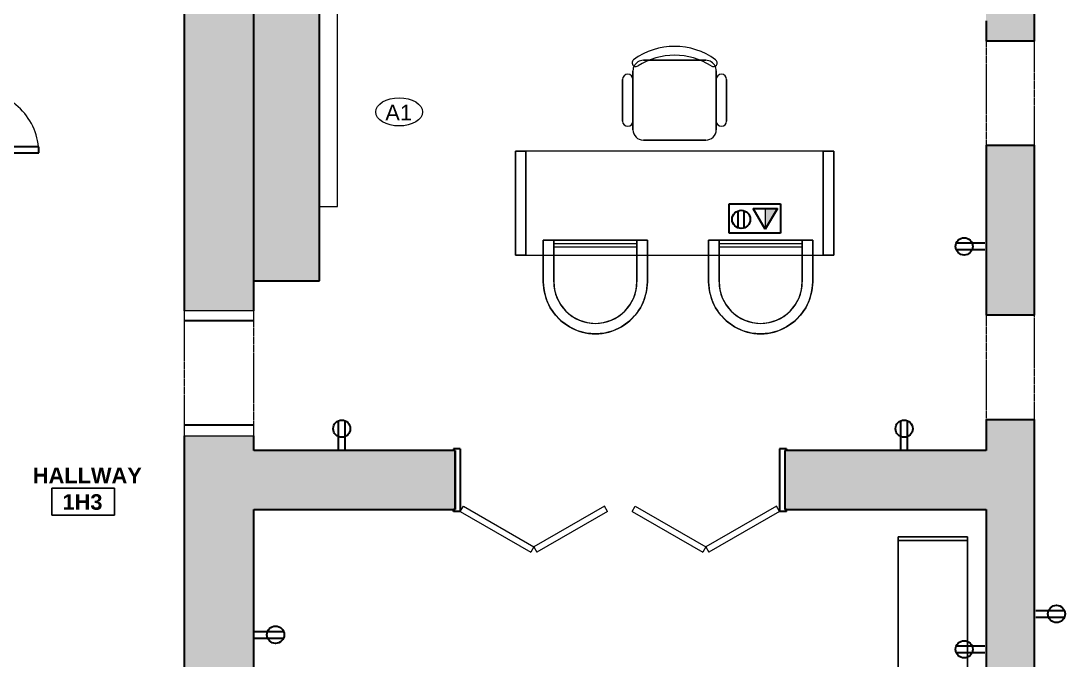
# Model space of a CAD drawing. Header units: inches. Extents: x -4688 to 1542, y -3558 to 978.
# Drawn here: x -637.2 to -336.2, y 275.9 to 460.1 of the extents above; entities that cross this region are included whole.
import ezdxf

# ---------------------------------------------------------------- set-up
doc = ezdxf.new("R2010")
doc.units = ezdxf.units.IN
doc.header["$MEASUREMENT"] = 0
doc.linetypes.add('Overhead', pattern=[0.15625, 0.09375, -0.0625])
for name, color, linetype, lineweight in [('A-ANNO-NOTE', 131, 'Continuous', 40), ('A-AREA-IDEN', 2, 'Continuous', 9), ('A-DETL-GENF', 92, 'Continuous', 18), ('A-DETL-MEDM', 33, 'Continuous', 18), ('A-DOOR', 31, 'Continuous', 18), ('A-DOOR-FRAM', 31, 'Continuous', 30), ('A-WALL', 113, 'Continuous', 18), ('A-WALL-PATT', 111, 'Continuous', 18), ('I-FURN', 30, 'Continuous', 9), ('Q-SPCQ', 91, 'Continuous', 9), ('Q-SPCQ-IDEN', 132, 'Continuous', 9)]:
    doc.layers.add(name, color=color, linetype=linetype, lineweight=lineweight)
doc.styles.add('Arial', font='arial.ttf', dxfattribs={"height": 4.5})
doc.styles.add('Swis721 Lt BT_B', font='', dxfattribs={"height": 4.5})
doc.styles.get('Swis721 Lt BT_B').set_extended_font_data('Swis721 Lt BT', bold=True)

# ---------------------------------------------------------------- blocks, each defined once
blk = doc.blocks.new('Door-Opening - D10 2_6_ X 6_10_-8256707-1st Floor Power _ Signal')
at = {"layer": 'A-DETL-GENF', "linetype": 'Overhead', "lineweight": 9}
for p, q in [((14.68, 7), (-15.32, 7)), ((-15.32, -7), (14.68, -7))]:
    blk.add_line(p, q, dxfattribs=at)
at = {"layer": 'A-DETL-MEDM', "lineweight": 30}
for p, q in [((-15.32, 7), (-15.32, -7)), ((14.68, -7), (14.68, 7))]:
    blk.add_line(p, q, dxfattribs=at)
blk = doc.blocks.new('Door-Opening - 2_ 6_ W 82_ H 2-8246554-1st Floor Power _ Signal')
at = {"layer": 'A-DETL-GENF', "linetype": 'Overhead', "lineweight": 9}
for p, q in [((14.68, 10), (-15.32, 10)), ((-15.32, -10), (14.68, -10))]:
    blk.add_line(p, q, dxfattribs=at)
at = {"layer": 'A-DETL-MEDM', "lineweight": 30}
for p, q in [((-15.32, 10), (-15.32, -10)), ((14.68, -10), (14.68, 10))]:
    blk.add_line(p, q, dxfattribs=at)
blk = doc.blocks.new('Bifold_4 panel w Frame - Int-PB-F-WDMF-72_ x 84_ 3-8246497-1st Floor Power _ Signal')
at = {"layer": 'A-DOOR'}
for p, q in [((-46, 9), (-25.66, 20.75)), ((-45.13, 7.48), (-24.78, 19.23)), ((-24.78, 19.23), (-25.66, 20.75)), ((-24.78, 19.23), (-23.91, 20.75)), ((-4.44, 7.48), (-24.78, 19.23)), ((-3.56, 9), (-23.91, 20.75)), ((3.56, 9), (23.91, 20.75)), ((4.44, 7.48), (24.78, 19.23)), ((24.78, 19.23), (23.91, 20.75)), ((24.78, 19.23), (25.66, 20.75)), ((45.12, 7.48), (24.78, 19.23)), ((46, 9), (25.66, 20.75)), ((-46, 9), (-45.13, 7.48)), ((-3.56, 9), (-4.44, 7.48)), ((3.56, 9), (4.44, 7.48)), ((46, 9), (45.12, 7.48))]:
    blk.add_line(p, q, dxfattribs=at)
at = {"layer": 'A-DOOR-FRAM', "color": 8}
for p, q in [((-48, 9), (-46, 9)), ((-48, 9), (-48, 8.5)), ((-48, 8.5), (-47.5, 8.5)), ((-47.5, -8.5), (-47.5, 8.5)), ((-46, -9), (-46, 9)), ((46, -9), (46, 9)), ((46, 9), (48, 9)), ((47.5, 8.5), (48, 8.5)), ((47.5, -8.5), (47.5, 8.5)), ((48, 9), (48, 8.5)), ((-48, -8.5), (-47.5, -8.5)), ((-48, -9), (-48, -8.5)), ((-48, -9), (-46, -9)), ((46, -9), (48, -9)), ((47.5, -8.5), (48, -8.5)), ((48, -9), (48, -8.5))]:
    blk.add_line(p, q, dxfattribs=at)
blk = doc.blocks.new('F-Chairs - LC-4-8287013-1st Floor Power _ Signal')
at = {"layer": 'I-FURN'}
for p, q in [((-15, -15), (-15, -22.63)), ((-15, -22.63), (-15, -15)), ((-15, -22.63), (-15, -15)), ((-12, -22.63), (-12, -15)), ((-12, -15), (-12, -22.63)), ((-12, -15), (-12, -22.63)), ((12, -15), (12, -22.63)), ((12, -22.63), (12, -15)), ((12, -22.63), (12, -15)), ((15, -22.63), (15, -15)), ((15, -15), (15, -22.63)), ((15, -15), (15, -22.63)), ((-15, -22.63), (-15, -27)), ((-15, -27), (-15, -22.63)), ((-15, -27), (-15, -22.63)), ((-12, -27), (-12, -22.63)), ((-12, -22.63), (-12, -27)), ((-12, -22.63), (-12, -27)), ((12, -22.63), (12, -27)), ((12, -27), (12, -22.63)), ((12, -27), (12, -22.63)), ((15, -27), (15, -22.63)), ((15, -22.63), (15, -27)), ((15, -22.63), (15, -27)), ((-15, -27), (-12, -27)), ((-12, -27), (-15, -27)), ((-12, -27), (-15, -27)), ((-12, -27), (-12, -25)), ((-12, -25), (-12, -26)), ((-12, -25), (12, -25)), ((12, -26), (-12, -26)), ((-12, -26), (-12, -27)), ((12, -26), (-12, -26)), ((12, -27), (-12, -27)), ((12, -27), (-12, -27)), ((-12, -27), (12, -27)), ((12, -27), (-12, -27)), ((12, -26), (12, -25)), ((12, -25), (12, -27)), ((12, -27), (12, -26)), ((12, -27), (15, -27)), ((15, -27), (12, -27)), ((15, -27), (12, -27))]:
    blk.add_line(p, q, dxfattribs=at)
at = {"layer": 'I-FURN', "flags": 128}
for points in [[(-15, -15), (-14.77, -12.4), (-14.1, -9.87), (-12.99, -7.5), (-11.49, -5.36), (-9.64, -3.51), (-7.5, -2.01), (-5.13, -0.9), (-2.6, -0.23), (0, 0), (2.6, -0.23), (5.13, -0.9), (7.5, -2.01), (9.64, -3.51), (11.49, -5.36), (12.99, -7.5), (14.1, -9.87), (14.77, -12.4), (15, -15)], [(12, -15), (11.77, -12.66), (11.09, -10.41), (9.98, -8.33), (8.49, -6.51), (6.67, -5.02), (4.59, -3.91), (2.34, -3.23), (0, -3), (-2.34, -3.23), (-4.59, -3.91), (-6.67, -5.02), (-8.49, -6.51), (-9.98, -8.33), (-11.09, -10.41), (-11.77, -12.66), (-12, -15)]]:
    blk.add_lwpolyline(points, dxfattribs=at)
at = {"layer": 'I-FURN'}
for radius, start in [(15, 360), (15, 360), (12, 0), (12, 0)]:
    blk.add_arc((0, -15), radius, start, 180, dxfattribs=at)
blk = doc.blocks.new('Reception DEsk - Reception DEsk-7390380-1st Floor Power _ Signal')
at = {"layer": 'I-FURN'}
for p, q in [((-494.6, 422.54), (-494.6, 392.54)), ((-402.87, 422.54), (-494.6, 422.54)), ((-494.6, 392.54), (-494.6, 422.54)), ((-494.6, 422.54), (-491.6, 422.54)), ((-491.6, 422.54), (-491.6, 392.54)), ((-405.87, 422.54), (-491.6, 422.54)), ((-491.6, 392.54), (-491.6, 422.54)), ((-405.87, 392.54), (-405.87, 422.54)), ((-405.87, 422.54), (-402.87, 422.54)), ((-405.87, 422.54), (-405.87, 392.54)), ((-402.87, 392.54), (-402.87, 422.54)), ((-402.87, 422.54), (-402.87, 392.54)), ((-494.6, 392.54), (-402.87, 392.54)), ((-491.6, 392.54), (-494.6, 392.54)), ((-491.6, 392.54), (-405.87, 392.54)), ((-402.87, 392.54), (-405.87, 392.54))]:
    blk.add_line(p, q, dxfattribs=at)
blk = doc.blocks.new('F-Chairs - Workstation-3064993-1st Floor Power _ Signal')
at = {"layer": 'I-FURN'}
for p, q in [((-7.33, -4), (-9, -4)), ((-9, -4), (-7.33, -4)), ((7.44, -4), (-7.44, -4)), ((7.33, -4), (-7.33, -4)), ((-7.33, -4), (7.33, -4)), ((9, -4), (7.33, -4)), ((7.33, -4), (9, -4)), ((-12, -7), (-12, -24)), ((-12, -7), (-12, -9.5)), ((-12, -9.5), (-12, -7)), ((12, -24), (12, -7)), ((12, -9.5), (12, -7)), ((12, -7), (12, -9.5)), ((-15, -9.5), (-15, -21.5)), ((-15, -9.5), (-15, -21.5)), ((-15, -21.5), (-15, -9.5)), ((-12, -21.5), (-12, -9.5)), ((-12, -9.5), (-12, -21.5)), ((-12, -9.5), (-12, -21.5)), ((-12, -21.5), (-12, -9.5)), ((12, -9.5), (12, -21.5)), ((12, -21.5), (12, -9.5)), ((12, -21.5), (12, -9.5)), ((12, -9.5), (12, -21.5)), ((15, -21.5), (15, -9.5)), ((15, -21.5), (15, -9.5)), ((15, -9.5), (15, -21.5)), ((-12, -21.5), (-12, -24)), ((-12, -24), (-12, -21.5)), ((12, -24), (12, -21.5)), ((12, -21.5), (12, -24)), ((-9, -27), (9, -27)), ((-9, -27), (9, -27)), ((9, -27), (-9, -27))]:
    blk.add_line(p, q, dxfattribs=at)
for centre, radius, start, end in [((0, -20), 20, 53.8255, 126.1745), ((0, -20), 20, 53.8255, 126.1745), ((0, -20), 20, 53.8255, 126.1745), ((0, -22.18), 19.64, 57.5758, 122.4242), ((0, -22.18), 19.64, 57.5758, 122.4242), ((0, -22.18), 19.64, 57.5758, 122.4242), ((-11.17, -4.73), 1.08, 126.1745, 306.1745), ((-11.17, -4.73), 1.08, 126.1745, 306.1745), ((-11.17, -4.73), 1.08, 126.1745, 306.1745), ((-9, -7), 3, 153.7164, 180), ((-9, -7), 3, 153.6047, 180), ((-9, -7), 3, 153.6047, 180), ((-9, -7), 3, 90, 153.6047), ((-9, -7), 3, 90, 153.6047), ((9, -7), 3, 26.3953, 90), ((9, -7), 3, 26.3953, 90), ((11.17, -4.73), 1.08, 233.8255, 53.8255), ((11.17, -4.73), 1.08, 233.8255, 53.8255), ((11.17, -4.73), 1.08, 233.8255, 53.8255), ((9, -7), 3, 0, 26.2836), ((9, -7), 3, 360, 26.3953), ((9, -7), 3, 360, 26.3953), ((-13.5, -9.5), 1.5, 0, 180), ((-13.5, -9.5), 1.5, 360, 180), ((-13.5, -9.5), 1.5, 0, 180), ((13.5, -9.5), 1.5, 0, 180), ((13.5, -9.5), 1.5, 360, 180), ((13.5, -9.5), 1.5, 0, 180), ((-13.5, -21.5), 1.5, 180, 0), ((-13.5, -21.5), 1.5, 180, 360), ((-13.5, -21.5), 1.5, 180, 0), ((-9, -24), 3, 180, 270), ((-9, -24), 3, 180, 270), ((-9, -24), 3, 180, 270), ((9, -24), 3, 270, 0), ((9, -24), 3, 270, 360), ((9, -24), 3, 270, 0), ((13.5, -21.5), 1.5, 180, 0), ((13.5, -21.5), 1.5, 180, 360), ((13.5, -21.5), 1.5, 180, 0)]:
    blk.add_arc(centre, radius, start, end, dxfattribs=at)
blk = doc.blocks.new('Fireplace2 - Fireplace-7521121-1st Floor Power _ Signal')
at = {"layer": 'Q-SPCQ'}
for p, q in [((-528.62, 237.06), (-533.79, 237.06)), ((-528.62, 176.06), (-528.62, 237.06)), ((-533.79, 176.06), (-528.62, 176.06))]:
    blk.add_line(p, q, dxfattribs=at)
blk = doc.blocks.new('console table - console table-8168885-1st Floor Power _ Signal')
at = {"layer": 'I-FURN'}
for p, q in [((-364.3, 311.4), (-384.3, 311.4)), ((-384.3, 311.4), (-384.3, 310.4)), ((-384.3, 310.4), (-384.3, 311.4)), ((-384.3, 311.4), (-364.3, 311.4)), ((-364.3, 311.4), (-384.3, 311.4)), ((-384.3, 311.4), (-384.3, 233.4)), ((-384.3, 233.4), (-384.3, 311.4)), ((-384.3, 311.4), (-364.3, 311.4)), ((-384.3, 310.4), (-364.3, 310.4)), ((-364.3, 310.4), (-384.3, 310.4)), ((-364.3, 310.4), (-364.3, 311.4)), ((-364.3, 311.4), (-364.3, 310.4)), ((-364.3, 233.4), (-364.3, 311.4)), ((-364.3, 311.4), (-364.3, 233.4)), ((-364.3, 234.4), (-384.3, 234.4)), ((-384.3, 234.4), (-384.3, 233.4)), ((-384.3, 233.4), (-384.3, 234.4)), ((-384.3, 234.4), (-364.3, 234.4)), ((-384.3, 233.4), (-364.3, 233.4)), ((-364.3, 233.4), (-384.3, 233.4)), ((-384.3, 233.4), (-364.3, 233.4)), ((-364.3, 233.4), (-384.3, 233.4)), ((-364.3, 233.4), (-364.3, 234.4)), ((-364.3, 234.4), (-364.3, 233.4))]:
    blk.add_line(p, q, dxfattribs=at)
blk = doc.blocks.new('Single Flush - D2 1_6_ X 8_ 2-8526351-1st Floor Power _ Signal')
at = {"layer": 'A-DOOR', "lineweight": 30}
for p, q in [((7.15625, 19.5625), (7.15625, 1.75)), ((8.90625, 19.5625), (7.15625, 19.5625)), ((8.90625, 1.75), (8.90625, 19.5625)), ((7.15625, 1.75), (8.90625, 1.75))]:
    blk.add_line(p, q, dxfattribs=at)
at = {"layer": 'A-DOOR', "lineweight": 9}
blk.add_arc((8.90625, 1.75), 17.8125, 90, 180.5, dxfattribs=at)
at = {"layer": 'A-DOOR-FRAM'}
for p, q in [((-11, -4), (-11, 1.75)), ((-11, 1.75), (-9, 1.75)), ((-9, -4), (-9, 1.75)), ((9.000004, -4), (9.000004, 1.75)), ((9.000004, 1.75), (11.000004, 1.75)), ((11.000004, -4), (11.000004, 1.75)), ((-11, -4), (-9, -4)), ((9.000004, -4), (11.000004, -4))]:
    blk.add_line(p, q, dxfattribs=at)
blk = doc.blocks.new('Appliance_Specialty Equipment Tag - Standard-3515593-1st Floor Power _ Signal')
at = {"layer": 'Q-SPCQ-IDEN'}
blk.add_ellipse((-0.0499, 0.0037), major_axis=(-0.1406, 0), ratio=0.600473, dxfattribs=at)
blk = doc.blocks.new('Room Tag - Room Name and Number-3379422-1st Floor Power _ Signal')
at = {"layer": 'A-AREA-IDEN'}
for p, q in [((-0.1881, -0.1636), (-0.1881, -0.0018)), ((-0.1881, -0.0018), (0.1869, -0.0018)), ((0.1869, -0.0018), (-0.1881, -0.0018)), ((-0.1881, -0.0018), (-0.1881, -0.1636)), ((0.1869, -0.0018), (0.1869, -0.1636)), ((0.1869, -0.1636), (0.1869, -0.0018)), ((0.1869, -0.1636), (-0.1881, -0.1636)), ((-0.1881, -0.1636), (0.1869, -0.1636))]:
    blk.add_line(p, q, dxfattribs=at)

msp = doc.modelspace()

# ---------------------------------------------------------------- hatches: boundary and pattern name
at = {"layer": 'A-ANNO-NOTE', "lineweight": 9}
msp.add_hatch(color=256, dxfattribs=at).paths.add_polyline_path([(-422.59, 400.03), (-419.12, 406.03), (-422.59, 406.03)], flags=0)
at = {"layer": 'A-WALL-PATT', "lineweight": 9}
h = msp.add_hatch(color=7, dxfattribs=at)
h.paths.add_polyline_path([(-570.07, 190.25), (-570.07, 340.52), (-590.07, 340.52), (-590.07, 190.25)], flags=0)
h.paths.add_polyline_path([(-570.07, 376.52), (-570.07, 487.68), (-590.07, 487.68), (-590.07, 376.52)], flags=0)
h.paths.add_polyline_path([(-570.07, 523.68), (-570.07, 543.68), (-590.07, 543.68), (-590.07, 523.68)], flags=0)
h = msp.add_hatch(color=7, dxfattribs=at)
h.paths.add_polyline_path([(-344.96, 106.47), (-344.96, 193.93), (-358.96, 193.93), (-358.96, 106.47)], flags=0)
h.paths.add_polyline_path([(-344.96, 229.93), (-344.96, 345.25), (-358.96, 345.25), (-358.96, 229.93)], flags=0)
h.paths.add_polyline_path([(-344.96, 375.25), (-344.96, 424.24), (-358.96, 424.24), (-358.96, 375.25)], flags=0)
h.paths.add_polyline_path([(-344.96, 454.24), (-344.96, 543.68), (-358.96, 543.68), (-358.96, 454.24)], flags=0)
msp.add_hatch(color=7, dxfattribs=at).paths.add_polyline_path([(-551.07, 385.19), (-551.07, 484.37), (-570.07, 484.37), (-570.07, 385.19)], flags=0)
h = msp.add_hatch(color=7, dxfattribs=at)
h.paths.add_polyline_path([(-417.01, 319.26), (-358.96, 319.26), (-358.96, 336.26), (-417.01, 336.26)], flags=0)
h.paths.add_polyline_path([(-512.01, 319.26), (-512.01, 336.26), (-570.07, 336.26), (-570.07, 319.26)], flags=0)

# ---------------------------------------------------------------- linework, layer by layer
at = {"layer": 'A-ANNO-NOTE', "lineweight": 30}
for p, q in [((-433.03, 407.34), (-418.17, 407.34)), ((-433.03, 398.94), (-433.03, 407.34)), ((-418.17, 407.34), (-418.17, 398.94)), ((-430.38, 400.38), (-430.38, 405.35)), ((-428.7, 400.38), (-428.7, 405.35)), ((-426.05, 406.03), (-419.12, 406.03)), ((-422.59, 400.03), (-426.05, 406.03)), ((-419.12, 406.03), (-422.59, 400.03)), ((-418.17, 398.94), (-433.03, 398.94)), ((-359.29, 396.04), (-367.55, 396.04)), ((-359.29, 394.13), (-367.55, 394.13)), ((-545.65, 336.59), (-545.65, 344.85)), ((-543.73, 336.59), (-543.73, 344.85)), ((-383.54, 336.59), (-383.54, 344.85)), ((-381.62, 336.59), (-381.62, 344.85)), ((-344.63, 290.17), (-336.37, 290.17)), ((-344.63, 288.25), (-336.37, 288.25)), ((-569.74, 284.17), (-561.48, 284.17)), ((-569.74, 282.25), (-561.48, 282.25)), ((-359.29, 279.96), (-367.55, 279.96)), ((-359.29, 278.04), (-367.55, 278.04))]:
    msp.add_line(p, q, dxfattribs=at)
at = {"layer": 'A-ANNO-NOTE', "lineweight": 9}
for p, q in [((-422.59, 406.03), (-422.59, 400.03)), ((-422.59, 400.03), (-419.12, 406.03)), ((-419.12, 406.03), (-422.59, 406.03))]:
    msp.add_line(p, q, dxfattribs=at)
at = {"layer": 'A-ANNO-NOTE', "lineweight": 30}
for centre, radius in [((-429.54, 402.87), 2.62), ((-365.27, 395.09), 2.48), ((-544.69, 342.57), 2.47), ((-382.58, 342.57), 2.48), ((-338.65, 289.21), 2.48), ((-563.76, 283.21), 2.48), ((-365.27, 279), 2.48)]:
    msp.add_circle(centre, radius, dxfattribs=at)
at = {"layer": 'A-WALL', "color": 8, "lineweight": 30}
for p, q in [((-344.96, 454.24), (-344.96, 543.68)), ((-590.07, 487.68), (-590.07, 376.52)), ((-570.07, 376.52), (-570.07, 487.68)), ((-551.07, 385.19), (-551.07, 484.37)), ((-358.96, 460.06), (-358.96, 454.24)), ((-358.96, 424.24), (-358.96, 375.25)), ((-344.96, 375.25), (-344.96, 424.24)), ((-570.07, 385.19), (-551.07, 385.19)), ((-358.96, 345.25), (-358.96, 336.26)), ((-344.96, 229.93), (-344.96, 345.25)), ((-590.07, 340.52), (-590.07, 138.88)), ((-570.07, 336.26), (-570.07, 340.52)), ((-512.01, 336.26), (-570.07, 336.26)), ((-512.01, 319.26), (-512.01, 336.26)), ((-358.96, 336.26), (-417.01, 336.26)), ((-417.01, 336.26), (-417.01, 319.26)), ((-570.07, 319.26), (-512.01, 319.26)), ((-570.07, 110.94), (-570.07, 319.26)), ((-417.01, 319.26), (-358.96, 319.26)), ((-358.96, 319.26), (-358.96, 229.93))]:
    msp.add_line(p, q, dxfattribs=at)
at = {"layer": 'A-WALL'}
for p, q in [((-590.07, 376.52), (-590.07, 373.68)), ((-570.07, 373.68), (-570.07, 376.52)), ((-590.07, 343.68), (-590.07, 340.52)), ((-570.07, 340.52), (-570.07, 343.68))]:
    msp.add_line(p, q, dxfattribs=at)
at = {"layer": 'A-WALL', "lineweight": 9}
for p, q in [((-570.07, 376.52), (-590.07, 376.52)), ((-590.07, 340.52), (-570.07, 340.52))]:
    msp.add_line(p, q, dxfattribs=at)

# ---------------------------------------------------------------- block references
at = {"layer": 'A-AREA-IDEN', "xscale": 47.99999999999997, "yscale": 47.99999999999997, "zscale": 47.99999999999997}
msp.add_blockref('Room Tag - Room Name and Number-3379422-1st Floor Power _ Signal', (-619.18, 325.51), dxfattribs=at)
at = {"layer": 'A-DOOR'}
for name, p, rotation in [('Door-Opening - D10 2_6_ X 6_10_-8256707-1st Floor Power _ Signal', (-351.96, 438.92), 269.9999999999999), ('Single Flush - D2 1_6_ X 8_ 2-8526351-1st Floor Power _ Signal', (-651.57, 430.95), 269.9999999999999), ('Door-Opening - 2_ 6_ W 82_ H 2-8246554-1st Floor Power _ Signal', (-580.07, 358.36), 269.9999999999999), ('Door-Opening - D10 2_6_ X 6_10_-8256707-1st Floor Power _ Signal', (-351.96, 360.58), 89.99999999999991), ('Bifold_4 panel w Frame - Int-PB-F-WDMF-72_ x 84_ 3-8246497-1st Floor Power _ Signal', (-464.51, 327.76), 180)]:
    msp.add_blockref(name, p, dxfattribs=dict(at, rotation=rotation))
at = {"layer": 'I-FURN'}
for name, p in [('F-Chairs - Workstation-3064993-1st Floor Power _ Signal', (-448.74, 452.71)), ('Reception DEsk - Reception DEsk-7390380-1st Floor Power _ Signal', (0, 0)), ('console table - console table-8168885-1st Floor Power _ Signal', (0, 0))]:
    msp.add_blockref(name, p, dxfattribs=at)
at = {"layer": 'I-FURN', "rotation": 180}
for p in [(-471.58, 369.91), (-423.94, 369.91)]:
    msp.add_blockref('F-Chairs - LC-4-8287013-1st Floor Power _ Signal', p, dxfattribs=at)
at = {"layer": 'Q-SPCQ'}
msp.add_blockref('Fireplace2 - Fireplace-7521121-1st Floor Power _ Signal', (-17.28, 230.57), dxfattribs=at)
at = {"layer": 'Q-SPCQ-IDEN', "xscale": 47.99999999999997, "yscale": 47.99999999999997, "zscale": 47.99999999999997}
msp.add_blockref('Appliance_Specialty Equipment Tag - Standard-3515593-1st Floor Power _ Signal', (-525.74, 433.66), dxfattribs=at)

# ---------------------------------------------------------------- texts
at = {"layer": 'A-AREA-IDEN', "char_height": 4.5, "attachment_point": 1, "style": 'Swis721 Lt BT_B'}
for s, insert, width in [('HALLWAY', (-633.73, 331.37), 35.148), ('1H3', (-625.19, 323.71), 14.0895)]:
    msp.add_mtext(s, dxfattribs=dict(at, insert=insert, width=width))
at = {"layer": 'Q-SPCQ-IDEN', "insert": (-532.13, 435.89), "char_height": 4.5, "width": 9.393, "attachment_point": 1, "style": 'Arial'}
msp.add_mtext('A1', dxfattribs=at)

doc.saveas('drawing.dxf')
